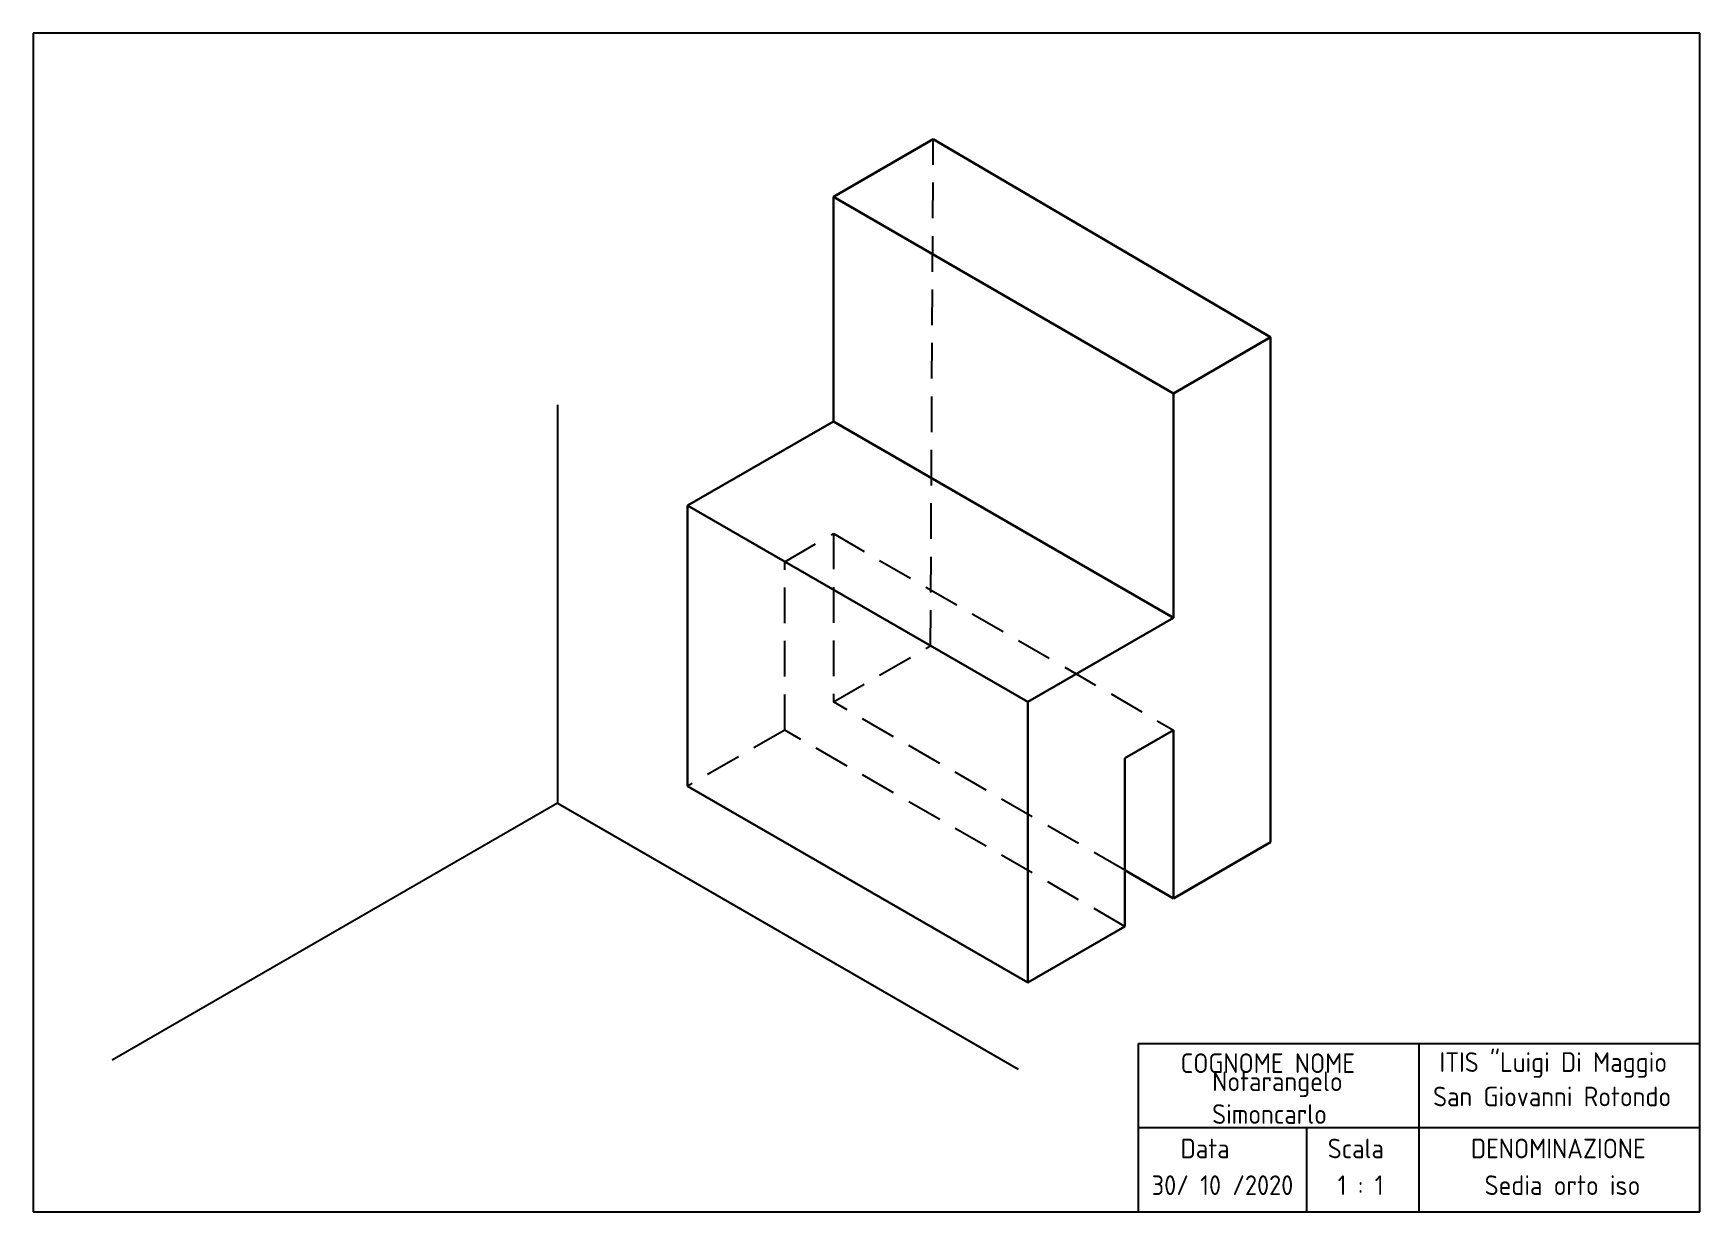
# Model space of a CAD drawing. Header units: millimetres. Extents: x 0 to 297, y 0 to 210.
import ezdxf

# ---------------------------------------------------------------- set-up
doc = ezdxf.new("R2010")
doc.units = ezdxf.units.MM
doc.linetypes.add('DASHED2', pattern=[9.525, 6.35, -3.175])
doc.layers.add('Costruzioni', color=6, linetype='Continuous')
doc.layers.add('Nascosti', color=4, linetype='DASHED2')
doc.layers.add('Spigoli', color=7, linetype='Continuous', lineweight=30)
doc.styles.get("Standard").update_dxf_attribs({"font": 'arial.ttf'})

msp = doc.modelspace()

# ---------------------------------------------------------------- linework, layer by layer
for p, q in [((297, 210), (0, 210)), ((0, 210), (0, 0)), ((297, 0), (297, 210)), ((197, 0), (197, 30)), ((197, 30), (297, 30)), ((247, 0), (247, 30)), ((197, 15), (297, 15)), ((227, 0), (227, 15)), ((0, 0), (297, 0))]:
    msp.add_line(p, q)
at = {"layer": 'Costruzioni'}
for p, q in [((93.4, 143.8), (93.4, 72.79)), ((93.4, 72.79), (14.07, 26.99)), ((93.4, 72.79), (175.51, 25.39))]:
    msp.add_line(p, q, dxfattribs=at)
at = {"layer": 'Nascosti'}
for p, q in [((159.91, 100.84), (160.41, 191.13)), ((133.93, 115.84), (142.59, 120.84)), ((142.59, 120.84), (142.59, 90.84)), ((142.59, 120.84), (203.21, 85.84)), ((133.93, 85.84), (133.93, 115.84)), ((142.59, 90.84), (159.91, 100.84)), ((194.55, 60.84), (142.59, 90.84)), ((133.93, 85.84), (116.61, 75.84)), ((194.55, 50.84), (133.93, 85.84))]:
    msp.add_line(p, q, dxfattribs=at)
at = {"layer": 'Spigoli'}
for p, q in [((142.59, 180.84), (160.41, 191.13)), ((220.53, 155.84), (160.41, 191.13)), ((203.21, 145.84), (142.59, 180.84)), ((142.59, 140.84), (142.59, 180.84)), ((220.53, 155.84), (203.21, 145.84)), ((220.53, 65.84), (220.53, 155.84)), ((203.21, 145.84), (203.21, 105.84)), ((116.61, 125.84), (142.59, 140.84)), ((203.21, 105.84), (142.59, 140.84)), ((177.23, 90.84), (116.61, 125.84)), ((116.61, 75.84), (116.61, 125.84)), ((177.23, 90.84), (203.21, 105.84)), ((177.23, 40.84), (177.23, 90.84)), ((194.55, 80.84), (203.21, 85.84)), ((203.21, 85.84), (203.21, 55.84)), ((194.55, 50.84), (194.55, 80.84)), ((116.61, 75.84), (177.23, 40.84)), ((203.21, 55.84), (220.53, 65.84)), ((194.55, 60.84), (203.21, 55.84)), ((177.23, 40.84), (194.55, 50.84))]:
    msp.add_line(p, q, dxfattribs=at)

# ---------------------------------------------------------------- texts
at = {"char_height": 3.5, "attachment_point": 1}
for s, insert, width in [('{\\Fisocp.shx;COGNOME NOME}', (204.48, 28.21), 40.9996), ('{\\Fisocp.shx;ITIS "Luigi Di Maggio}', (250.62, 28.41), 40.9996), ('{\\Fisocp.shx;Notarangelo Simoncarlo}', (210.11, 24.98), 40.9996), ('{\\Fisocp.shx;San Giovanni Rotondo}', (249.49, 22.28), 46.8035), ('{\\Fisocp.shx;Data}', (204.48, 13.01), 40.9996), ('{\\Fisocp.shx;Scala}', (230.71, 13.01), 17.2097), ('{\\Fisocp.shx;DENOMINAZIONE}', (256.23, 13.01), 28.0194), ('{\\Fisocp.shx;30/ 10 /2020}', (199.34, 6.47), 31.032), ('{\\Fisocp.shx;1 : 1}', (232.48, 6.47), 31.032), ('\\pxqc;{\\Fisocp.shx;Sedia orto iso}', (250.38, 6.47), 44.3226)]:
    msp.add_mtext(s, dxfattribs=dict(at, insert=insert, width=width))

doc.saveas('drawing.dxf')
